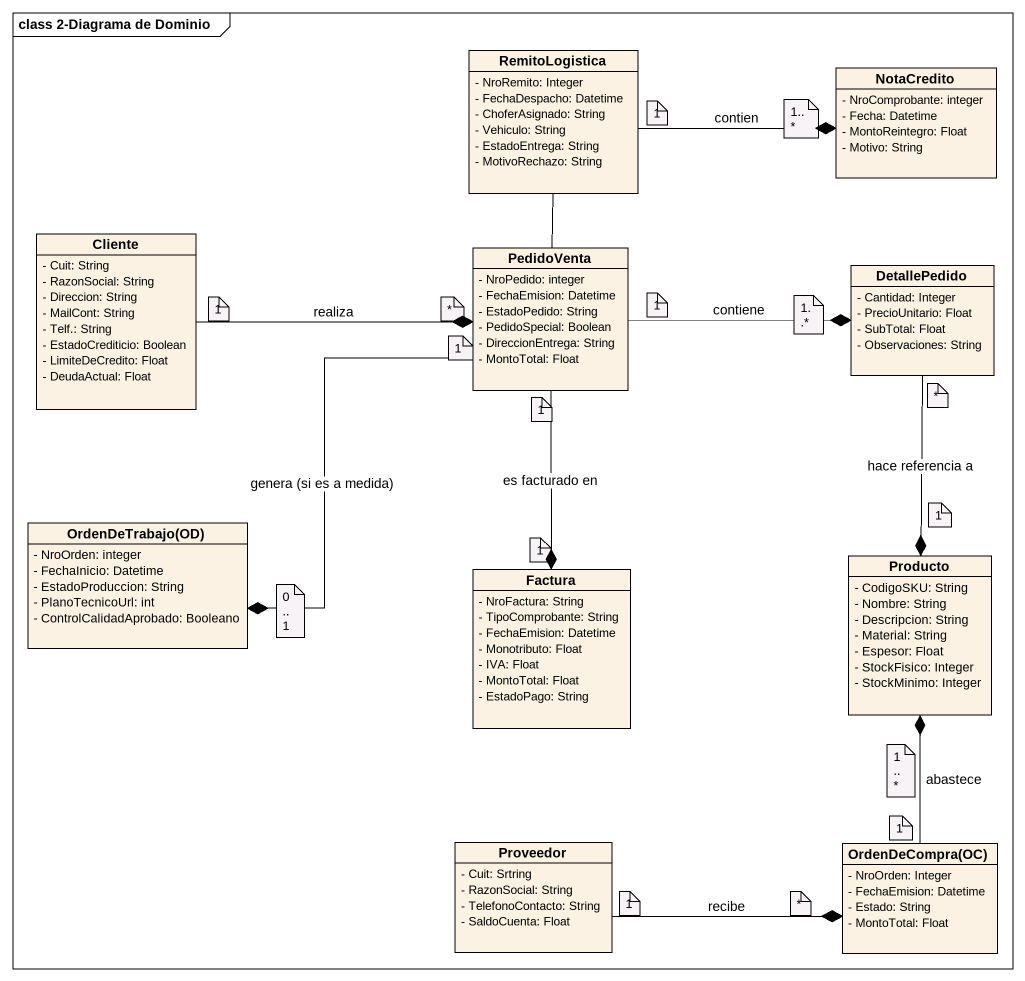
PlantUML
@startuml
mainframe class 2-Diagrama de Dominio
hide circle
hide empty members
skinparam classAttributeIconSize 0
class RemitoLogistica {
  - NroRemito: Integer
  - FechaDespacho: Datetime
  - ChoferAsignado: String
  - Vehiculo: String
  - EstadoEntrega: String
  - MotivoRechazo: String
}
class NotaCredito {
  - NroComprobante: integer
  - Fecha: Datetime
  - MontoReintegro: Float
  - Motivo: String
}
class Cliente {
  - Cuit: String
  - RazonSocial: String
  - Direccion: String
  - MailCont: String
  - Telf.: String
  - EstadoCrediticio: Boolean
  - LimiteDeCredito: Float
  - DeudaActual: Float
}
class PedidoVenta {
  - NroPedido: integer
  - FechaEmision: Datetime
  - EstadoPedido: String
  - PedidoSpecial: Boolean
  - DireccionEntrega: String
  - MontoTotal: Float
}
class DetallePedido {
  - Cantidad: Integer
  - PrecioUnitario: Float
  - SubTotal: Float
  - Observaciones: String
}
class "OrdenDeTrabajo(OD)" as OrdenDeTrabajo_OD {
  - NroOrden: integer
  - FechaInicio: Datetime
  - EstadoProduccion: String
  - PlanoTecnicoUrl: int
  - ControlCalidadAprobado: Booleano
}
class Producto {
  - CodigoSKU: String
  - Nombre: String
  - Descripcion: String
  - Material: String
  - Espesor: Float
  - StockFisico: Integer
  - StockMinimo: Integer
}
class Factura {
  - NroFactura: String
  - TipoComprobante: String
  - FechaEmision: Datetime
  - Monotributo: Float
  - IVA: Float
  - MontoTotal: Float
  - EstadoPago: String
}
class Proveedor {
  - Cuit: Srtring
  - RazonSocial: String
  - TelefonoContacto: String
  - SaldoCuenta: Float
}
class "OrdenDeCompra(OC)" as OrdenDeCompra_OC {
  - NroOrden: Integer
  - FechaEmision: Datetime
  - Estado: String
  - MontoTotal: Float
}
RemitoLogistica -right-* NotaCredito : contien
RemitoLogistica -- PedidoVenta
Cliente -right-* PedidoVenta : realiza
PedidoVenta -right-* DetallePedido : contiene
PedidoVenta --* OrdenDeTrabajo_OD : genera (si es a medida)
PedidoVenta --* Factura : es facturado en
DetallePedido --* Producto : hace referencia a
Proveedor -right-* OrdenDeCompra_OC : recibe
OrdenDeCompra_OC -up-* Producto : abastece
note as N1
  1
end note
note as N2
  1..*
end note
note as N3
  1
end note
note as N4
  *
end note
note as N5
  1
end note
note as N6
  1..*
end note
note as N7
  1
end note
note as N8
  *
end note
note as N9
  1
end note
note as N10
  1
end note
note as N11
  1
end note
note as N12
  0..1
end note
note as N13
  1..*
end note
note as N14
  1
end note
note as N15
  1
end note
note as N16
  *
end note
@enduml
